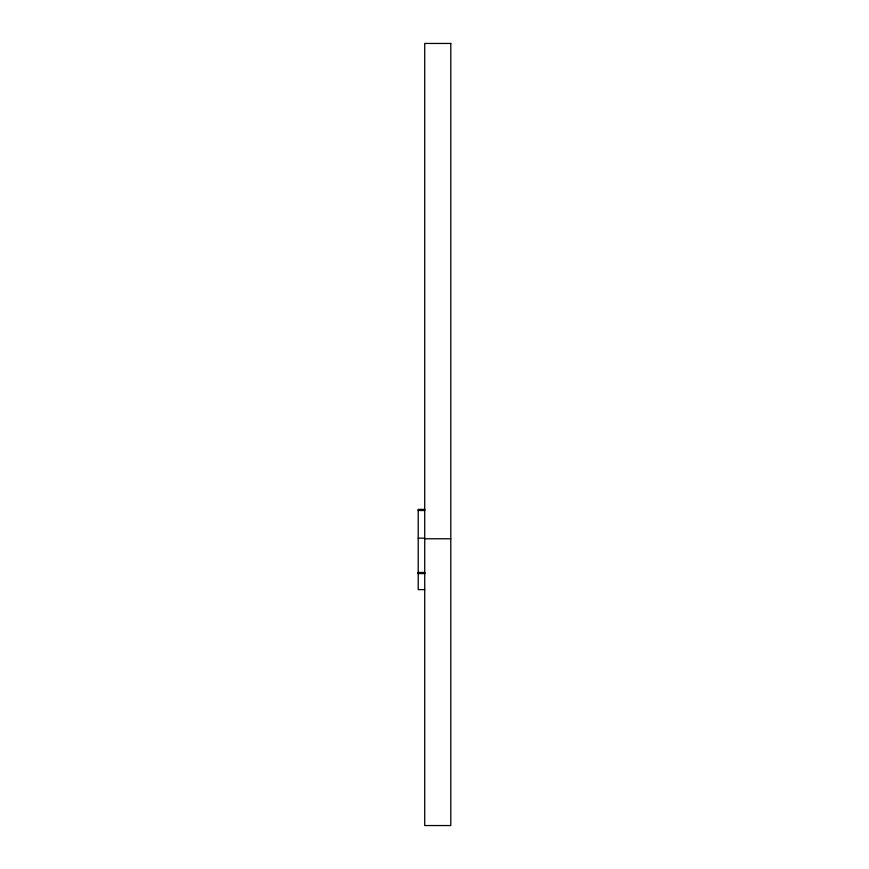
<?xml version="1.0" encoding="UTF-8"?>
<svg xmlns="http://www.w3.org/2000/svg" width="869" height="869" viewBox="0 0 869 869"><rect width="100%" height="100%" fill="white"/><g stroke="black" fill="none" stroke-linecap="round" stroke-linejoin="round"><path stroke-width="1.3" d="M424.724 509.375L418.206 509.375L418.206 589.616L424.724 589.616M418.206 509.831L424.724 509.831M418.206 510.505L424.724 510.505M418.206 538.172L424.724 538.172M424.724 538.78L450.794 538.78M418.206 572.475L424.724 572.475M418.206 573.029L424.724 573.029M418.206 573.16L424.724 573.16M418.206 573.388L424.724 573.388M418.206 573.551L424.724 573.551M450.794 43.45L424.724 43.45L424.724 825.55L450.794 825.55L450.794 43.45"/></g></svg>
